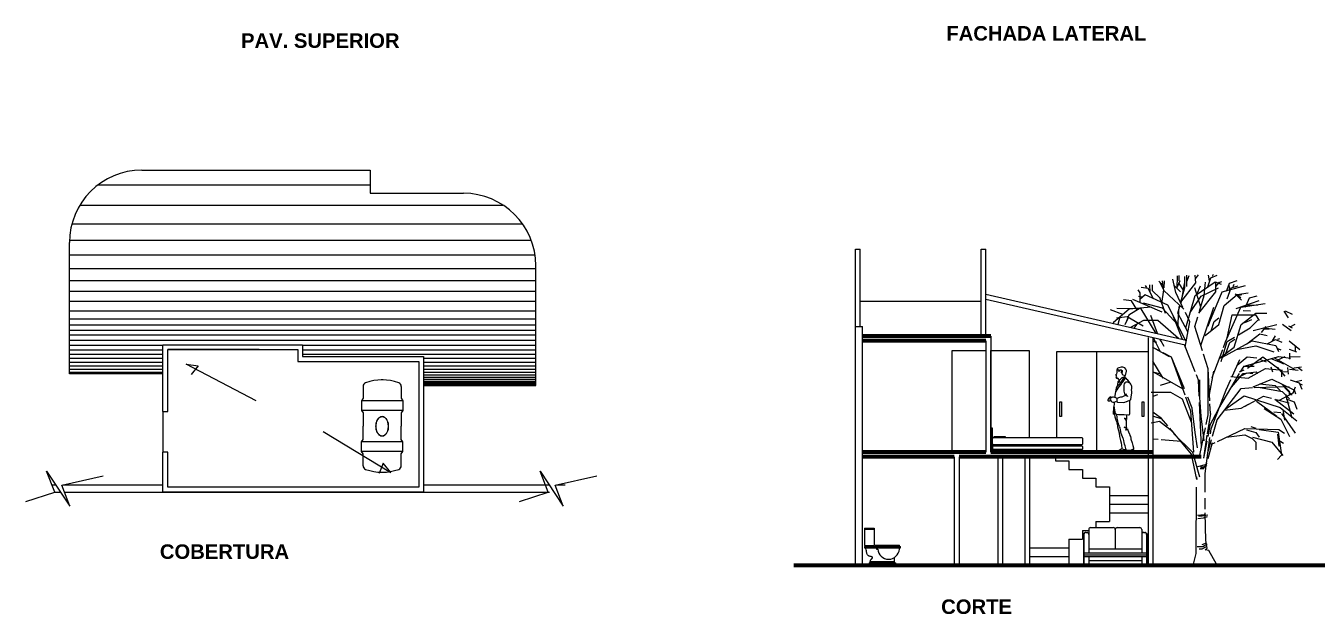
# Model space of a CAD drawing. Header units: millimetres. Extents: x -240.9 to -200.4, y 677.3 to 707.5.
# Drawn here: x -240.79 to -214.04, y 677.27 to 689.45 of the extents above; entities that cross this region are included whole.
import ezdxf

# ---------------------------------------------------------------- set-up
doc = ezdxf.new("R2010")
doc.units = ezdxf.units.MM
doc.header["$LTSCALE"] = 0.25
for name, color, linetype in [('cotas', 200, 'Continuous'), ('escalera', 42, 'Continuous'), ('muebles', 128, 'Continuous'), ('muebles sanitarios', 127, 'Continuous'), ('muro 1', 216, 'Continuous'), ('muro 2', 142, 'Continuous'), ('puertas', 134, 'Continuous'), ('techo', 22, 'Continuous'), ('terreno', 156, 'Continuous'), ('texto', 242, 'Continuous')]:
    doc.layers.add(name, color=color, linetype=linetype)
doc.layers.add('linea de tierra', color=7, linetype='Continuous', lineweight=80)
doc.styles.add('fachada', font='swissbo.ttf')

# ---------------------------------------------------------------- blocks, each defined once
blk = doc.blocks.new('ZTINACOP')
for p, q in [((-0.295, 0.82), (-0.05, 0.82)), ((-0.05, 0.82), (0, 0.85)), ((0, 0.85), (0, 0)), ((0, 0.85), (0.2, 0.85)), ((0.2, 0.85), (0.2, 0)), ((0.2, 0.85), (0.25, 0.82)), ((0.25, 0.82), (0.525, 0.82)), ((0.8, 0.82), (0.525, 0.82)), ((0.85, 0.85), (0.8, 0.82)), ((0.85, 0.85), (0.85, 0)), ((1.05, 0.85), (0.85, 0.85)), ((1.1, 0.82), (1.05, 0.85)), ((1.05, 0.85), (1.05, 0)), ((1.345, 0.82), (1.1, 0.82)), ((-0.43, 0.446), (-0.43, 0.404)), ((-0.295, 0.03), (-0.05, 0.03)), ((-0.05, 0.03), (0, 0)), ((0, 0), (0.2, 0)), ((0.2, 0), (0.25, 0.03)), ((0.25, 0.03), (0.525, 0.03)), ((0.8, 0.03), (0.525, 0.03)), ((0.85, 0), (0.8, 0.03)), ((1.05, 0), (0.85, 0)), ((1.1, 0.03), (1.05, 0)), ((1.345, 0.03), (1.1, 0.03))]:
    blk.add_line(p, q)
for points in [[(0.53, 0.559, 0.064521), (0.453, 0.549, 0.077404), (0.392, 0.522, 0.107171), (0.345, 0.476, 0.145262), (0.33, 0.424, 0.145262), (0.345, 0.373, 0.107171), (0.392, 0.326, 0.077404), (0.453, 0.3, 0.064521), (0.53, 0.29, 0.064521), (0.607, 0.3, 0.077404), (0.668, 0.326, 0.107171), (0.715, 0.373, 0.145262), (0.73, 0.424, 0.145262), (0.715, 0.476, 0.107171), (0.668, 0.522, 0.077404), (0.607, 0.549, 0.064521)], [(0.53, 0.557, 0.064521), (0.453, 0.547, 0.077404), (0.393, 0.521, 0.107171), (0.347, 0.475, 0.145262), (0.332, 0.424, 0.145262), (0.347, 0.374, 0.107171), (0.393, 0.328, 0.077404), (0.453, 0.302, 0.064521), (0.53, 0.292, 0.064521), (0.607, 0.302, 0.077404), (0.667, 0.328, 0.107171), (0.713, 0.374, 0.145262), (0.728, 0.424, 0.145262), (0.713, 0.475, 0.107171), (0.667, 0.521, 0.077404), (0.607, 0.547, 0.064521)], [(0.53, 0.555, 0.064521), (0.454, 0.545, 0.077404), (0.394, 0.519, 0.107171), (0.348, 0.474, 0.145262), (0.334, 0.424, 0.145262), (0.348, 0.375, 0.107171), (0.394, 0.33, 0.077404), (0.454, 0.304, 0.064521), (0.53, 0.294, 0.064521), (0.606, 0.304, 0.077404), (0.666, 0.33, 0.107171), (0.712, 0.375, 0.145262), (0.726, 0.424, 0.145262), (0.712, 0.474, 0.107171), (0.666, 0.519, 0.077404), (0.606, 0.545, 0.064521)]]:
    blk.add_lwpolyline(points, format="xyb", close=True)
for centre, radius, start, end in [((-0.295, 0.74), 0.08, 90, 160.2592), ((1.345, 0.74), 0.08, 19.7408, 90), ((0.582, 0.425), 1.013, 160.2592, 199.7408), ((0.468, 0.425), 1.013, 340.2592, 19.7408), ((-0.295, 0.11), 0.08, 199.7408, 270), ((1.345, 0.11), 0.08, 270, 340.2592)]:
    blk.add_arc(centre, radius, start, end)
blk = doc.blocks.new('H33')
at = {"linetype": 'Continuous'}
for p, q in [((-0.197, 1.587), (-0.176, 1.612)), ((-0.168, 1.721), (-0.179, 1.687)), ((-0.179, 1.687), (-0.17, 1.68)), ((-0.176, 1.612), (-0.169, 1.639)), ((-0.171, 1.643), (-0.17, 1.68)), ((-0.169, 1.639), (-0.171, 1.643)), ((-0.17, 1.68), (-0.15, 1.703)), ((-0.134, 1.737), (-0.168, 1.721)), ((-0.15, 1.703), (-0.144, 1.699)), ((-0.144, 1.699), (-0.136, 1.684)), ((-0.136, 1.684), (-0.14, 1.669)), ((-0.14, 1.669), (-0.128, 1.658)), ((-0.089, 1.748), (-0.134, 1.737)), ((-0.128, 1.658), (-0.113, 1.688)), ((-0.113, 1.688), (-0.099, 1.696)), ((-0.099, 1.696), (-0.084, 1.694)), ((-0.096, 1.676), (-0.092, 1.681)), ((-0.092, 1.681), (-0.086, 1.681)), ((-0.049, 1.745), (-0.089, 1.748)), ((-0.087, 1.643), (-0.088, 1.634)), ((-0.081, 1.655), (-0.087, 1.643)), ((-0.086, 1.681), (-0.083, 1.676)), ((-0.084, 1.694), (-0.068, 1.682)), ((-0.083, 1.676), (-0.08, 1.665)), ((-0.08, 1.665), (-0.081, 1.655)), ((-0.066, 1.658), (-0.07, 1.627)), ((-0.07, 1.627), (-0.067, 1.602)), ((-0.068, 1.682), (-0.066, 1.658)), ((-0.01, 1.733), (-0.049, 1.745)), ((0.012, 1.709), (-0.01, 1.733)), ((0.004, 1.575), (0.022, 1.663)), ((0.022, 1.68), (0.012, 1.709)), ((0.022, 1.663), (0.022, 1.68)), ((-0.196, 1.584), (-0.197, 1.587)), ((-0.185, 1.58), (-0.196, 1.584)), ((-0.189, 1.529), (-0.186, 1.532)), ((-0.175, 1.516), (-0.189, 1.529)), ((-0.187, 1.561), (-0.183, 1.563)), ((-0.184, 1.553), (-0.187, 1.561)), ((-0.187, 1.531), (-0.184, 1.553)), ((-0.186, 1.569), (-0.185, 1.58)), ((-0.183, 1.563), (-0.186, 1.569)), ((-0.186, 1.532), (-0.174, 1.537)), ((-0.18, 1.32), (-0.162, 1.357)), ((-0.156, 1.507), (-0.175, 1.516)), ((-0.174, 1.537), (-0.163, 1.542)), ((-0.162, 1.357), (-0.155, 1.396)), ((-0.15, 1.369), (-0.162, 1.357)), ((-0.14, 1.505), (-0.156, 1.507)), ((-0.132, 1.343), (-0.156, 1.311)), ((-0.155, 1.396), (-0.146, 1.428)), ((-0.117, 1.405), (-0.15, 1.369)), ((-0.141, 1.503), (-0.148, 1.523)), ((-0.147, 1.437), (-0.145, 1.449)), ((-0.146, 1.428), (-0.147, 1.437)), ((-0.134, 1.428), (-0.146, 1.427)), ((-0.145, 1.449), (-0.135, 1.462)), ((-0.136, 1.494), (-0.141, 1.503)), ((-0.126, 1.476), (-0.136, 1.494)), ((-0.135, 1.462), (-0.129, 1.469)), ((-0.127, 1.446), (-0.134, 1.428)), ((-0.103, 1.382), (-0.132, 1.343)), ((-0.129, 1.469), (-0.126, 1.476)), ((-0.129, 1.469), (-0.126, 1.461)), ((-0.126, 1.461), (-0.127, 1.446)), ((-0.126, 1.476), (-0.103, 1.497)), ((-0.105, 1.424), (-0.117, 1.405)), ((-0.086, 1.45), (-0.105, 1.424)), ((-0.103, 1.497), (-0.086, 1.514)), ((-0.077, 1.416), (-0.103, 1.382)), ((-0.086, 1.514), (-0.064, 1.531)), ((-0.068, 1.479), (-0.086, 1.45)), ((-0.065, 1.431), (-0.077, 1.416)), ((-0.051, 1.5), (-0.068, 1.479)), ((-0.067, 1.602), (-0.049, 1.589)), ((-0.026, 1.493), (-0.065, 1.431)), ((-0.064, 1.531), (-0.048, 1.538)), ((-0.027, 1.521), (-0.051, 1.5)), ((-0.049, 1.589), (-0.022, 1.58)), ((-0.048, 1.538), (-0.026, 1.545)), ((-0.031, 1.375), (-0.034, 1.35)), ((-0.034, 1.35), (-0.034, 1.318)), ((-0.025, 1.4), (-0.031, 1.375)), ((-0.012, 1.504), (-0.029, 1.502)), ((-0.029, 1.502), (-0.024, 1.499)), ((0, 1.537), (-0.027, 1.521)), ((-0.026, 1.545), (-0.007, 1.549)), ((-0.024, 1.499), (-0.026, 1.493)), ((-0.012, 1.421), (-0.025, 1.4)), ((-0.022, 1.58), (0.004, 1.575)), ((0.008, 1.507), (-0.012, 1.504)), ((-0.001, 1.432), (-0.012, 1.421)), ((-0.007, 1.549), (-0.005, 1.576)), ((-0.007, 1.549), (0, 1.537)), ((0.012, 1.438), (-0.001, 1.432)), ((0, 1.537), (0.021, 1.511)), ((0.021, 1.511), (0.008, 1.507)), ((0.034, 1.437), (0.012, 1.438)), ((0.023, 1.5), (0.016, 1.509)), ((0.052, 1.476), (0.023, 1.5)), ((0.054, 1.435), (0.034, 1.437)), ((0.079, 1.445), (0.052, 1.476)), ((0.073, 1.425), (0.054, 1.435)), ((0.097, 1.42), (0.079, 1.445)), ((0.117, 1.393), (0.097, 1.42)), ((0.13, 1.372), (0.117, 1.393)), ((0.135, 1.349), (0.13, 1.372)), ((0.137, 1.33), (0.135, 1.349)), ((-0.358, 1.081), (-0.366, 1.073)), ((-0.366, 1.073), (-0.351, 1.043)), ((-0.354, 1.081), (-0.358, 1.081)), ((-0.348, 1.097), (-0.355, 1.088)), ((-0.355, 1.088), (-0.354, 1.081)), ((-0.34, 1.097), (-0.348, 1.097)), ((-0.338, 1.113), (-0.341, 1.102)), ((-0.341, 1.102), (-0.34, 1.097)), ((-0.33, 1.118), (-0.338, 1.113)), ((-0.319, 1.117), (-0.33, 1.118)), ((-0.326, 1.101), (-0.319, 1.117)), ((-0.321, 1.097), (-0.326, 1.101)), ((-0.304, 1.108), (-0.321, 1.097)), ((-0.321, 1.097), (-0.32, 1.079)), ((-0.32, 1.079), (-0.305, 1.077)), ((-0.311, 1.134), (-0.319, 1.117)), ((-0.319, 1.117), (-0.292, 1.112)), ((-0.283, 1.116), (-0.311, 1.134)), ((-0.305, 1.077), (-0.306, 1.058)), ((-0.263, 1.124), (-0.304, 1.108)), ((-0.247, 1.126), (-0.263, 1.124)), ((-0.217, 1.121), (-0.247, 1.126)), ((-0.217, 1.121), (-0.197, 1.237)), ((-0.196, 1.112), (-0.217, 1.121)), ((-0.197, 1.237), (-0.193, 1.278)), ((-0.189, 1.252), (-0.197, 1.237)), ((-0.166, 1.102), (-0.196, 1.112)), ((-0.193, 1.278), (-0.18, 1.32)), ((-0.179, 1.279), (-0.189, 1.252)), ((-0.156, 1.311), (-0.179, 1.279)), ((-0.168, 1.09), (-0.166, 1.102)), ((-0.168, 1.075), (-0.168, 1.09)), ((-0.168, 1.055), (-0.168, 1.075)), ((-0.14, 1.115), (-0.166, 1.102)), ((-0.102, 1.124), (-0.14, 1.115)), ((-0.072, 1.129), (-0.102, 1.124)), ((-0.062, 1.137), (-0.072, 1.129)), ((-0.047, 1.139), (-0.062, 1.137)), ((-0.02, 1.153), (-0.047, 1.139)), ((-0.034, 1.318), (-0.033, 1.276)), ((-0.033, 1.276), (-0.032, 1.251)), ((-0.032, 1.251), (-0.026, 1.221)), ((-0.026, 1.221), (-0.02, 1.198)), ((-0.02, 1.198), (-0.011, 1.183)), ((-0.012, 1.157), (-0.02, 1.153)), ((0.008, 1.159), (-0.012, 1.157)), ((-0.011, 1.183), (0.003, 1.191)), ((0.009, 1.184), (-0.001, 1.176)), ((-0.001, 1.176), (0.001, 1.173)), ((0.001, 1.173), (0.019, 1.172)), ((0.003, 1.191), (0.021, 1.191)), ((0.024, 1.155), (0.008, 1.159)), ((0.021, 1.186), (0.009, 1.184)), ((0.019, 1.172), (0.033, 1.162)), ((0.021, 1.191), (0.021, 1.186)), ((0.044, 1.142), (0.024, 1.155)), ((0.033, 1.162), (0.045, 1.149)), ((0.045, 1.149), (0.044, 1.142)), ((0.092, 1.063), (0.11, 1.074)), ((0.11, 1.074), (0.114, 1.082)), ((0.113, 1.092), (0.117, 1.101)), ((0.114, 1.082), (0.113, 1.092)), ((0.117, 1.101), (0.12, 1.112)), ((0.12, 1.112), (0.123, 1.128)), ((0.123, 1.128), (0.129, 1.179)), ((0.129, 1.179), (0.133, 1.209)), ((0.13, 1.289), (0.132, 1.301)), ((0.13, 1.277), (0.13, 1.289)), ((0.132, 1.243), (0.13, 1.277)), ((0.132, 1.301), (0.137, 1.33)), ((0.133, 1.209), (0.132, 1.243)), ((-0.351, 1.043), (-0.349, 1.044)), ((-0.349, 1.044), (-0.345, 1.05)), ((-0.345, 1.05), (-0.341, 1.042)), ((-0.341, 1.042), (-0.336, 1.042)), ((-0.336, 1.042), (-0.331, 1.054)), ((-0.331, 1.054), (-0.306, 1.058)), ((-0.306, 1.058), (-0.294, 1.05)), ((-0.294, 1.05), (-0.296, 1.038)), ((-0.296, 1.038), (-0.26, 1.024)), ((-0.26, 1.024), (-0.239, 1.022)), ((-0.244, 0.774), (-0.236, 0.927)), ((-0.239, 1.022), (-0.228, 1.023)), ((-0.234, 0.983), (-0.237, 0.944)), ((-0.237, 0.944), (-0.234, 0.91)), ((-0.234, 0.91), (-0.237, 0.823)), ((-0.237, 0.823), (-0.232, 0.791)), ((-0.233, 1.022), (-0.234, 0.983)), ((-0.234, 0.91), (-0.227, 0.867)), ((-0.228, 1.023), (-0.194, 1.035)), ((-0.227, 0.867), (-0.219, 0.819)), ((-0.219, 0.819), (-0.213, 0.797)), ((-0.194, 1.035), (-0.166, 1.034)), ((-0.166, 1.034), (-0.168, 1.055)), ((-0.166, 1.034), (-0.161, 1.022)), ((-0.161, 1.022), (-0.037, 1.019)), ((-0.037, 1.019), (-0.011, 1.027)), ((-0.011, 1.027), (0.024, 1.04)), ((0.024, 1.04), (0.032, 1.041)), ((0.032, 1.041), (0.058, 1.052)), ((0.058, 1.052), (0.092, 1.063)), ((0.091, 0.932), (0.09, 1.062)), ((0.091, 0.808), (0.091, 0.932)), ((0.092, 0.795), (0.091, 0.808)), ((-0.227, 0.772), (-0.244, 0.774)), ((-0.232, 0.791), (-0.227, 0.772)), ((-0.227, 0.772), (-0.219, 0.72)), ((-0.219, 0.72), (-0.199, 0.659)), ((-0.213, 0.797), (-0.205, 0.788)), ((-0.205, 0.788), (-0.195, 0.781)), ((-0.199, 0.659), (-0.184, 0.626)), ((-0.195, 0.781), (-0.185, 0.778)), ((-0.185, 0.778), (-0.174, 0.777)), ((-0.184, 0.626), (-0.177, 0.597)), ((-0.178, 0.752), (-0.18, 0.778)), ((-0.166, 0.719), (-0.178, 0.752)), ((-0.177, 0.597), (-0.165, 0.548)), ((-0.174, 0.777), (-0.141, 0.772)), ((-0.166, 0.695), (-0.166, 0.719)), ((-0.164, 0.664), (-0.166, 0.695)), ((-0.165, 0.548), (-0.159, 0.512)), ((-0.158, 0.638), (-0.164, 0.664)), ((-0.152, 0.612), (-0.158, 0.638)), ((-0.143, 0.585), (-0.152, 0.612)), ((-0.136, 0.557), (-0.143, 0.585)), ((-0.141, 0.772), (-0.025, 0.767)), ((-0.123, 0.528), (-0.136, 0.557)), ((-0.025, 0.767), (0.067, 0.76)), ((-0.014, 0.693), (-0.015, 0.689)), ((-0.015, 0.689), (0.018, 0.643)), ((0.022, 0.662), (-0.014, 0.693)), ((0.015, 0.607), (0.014, 0.582)), ((0.014, 0.582), (0.015, 0.551)), ((0.018, 0.643), (0.015, 0.615)), ((0.015, 0.551), (0.02, 0.516)), ((0.021, 0.764), (0.023, 0.727)), ((0.024, 0.691), (0.022, 0.662)), ((0.023, 0.727), (0.024, 0.691)), ((0.067, 0.76), (0.082, 0.762)), ((0.082, 0.762), (0.089, 0.769)), ((0.089, 0.769), (0.094, 0.779)), ((0.094, 0.779), (0.092, 0.795)), ((-0.159, 0.512), (-0.139, 0.437)), ((-0.139, 0.437), (-0.129, 0.39)), ((-0.129, 0.39), (-0.119, 0.315)), ((-0.11, 0.489), (-0.121, 0.518)), ((-0.119, 0.315), (-0.098, 0.232)), ((-0.103, 0.457), (-0.11, 0.489)), ((-0.094, 0.413), (-0.103, 0.457)), ((-0.089, 0.376), (-0.094, 0.413)), ((-0.073, 0.339), (-0.089, 0.376)), ((-0.06, 0.304), (-0.073, 0.339)), ((-0.045, 0.275), (-0.06, 0.304)), ((-0.041, 0.261), (-0.045, 0.275)), ((0.026, 0.493), (-0.022, 0.509)), ((-0.022, 0.509), (-0.022, 0.504)), ((-0.022, 0.504), (0.027, 0.478)), ((0.027, 0.478), (0.003, 0.452)), ((0.003, 0.452), (0.008, 0.448)), ((0.008, 0.448), (0.042, 0.469)), ((0.02, 0.516), (0.027, 0.495)), ((0.027, 0.495), (0.026, 0.493)), ((0.042, 0.469), (0.053, 0.442)), ((0.053, 0.442), (0.066, 0.408)), ((0.066, 0.408), (0.08, 0.377)), ((0.084, 0.369), (0.096, 0.335)), ((0.096, 0.335), (0.104, 0.314)), ((0.104, 0.314), (0.111, 0.282)), ((0.111, 0.282), (0.117, 0.26)), ((-0.218, 0.013), (-0.223, -0.009)), ((-0.149, 0.009), (-0.218, 0.013)), ((-0.109, 0.039), (-0.149, 0.009)), ((-0.072, 0.057), (-0.109, 0.039)), ((-0.098, 0.232), (-0.084, 0.183)), ((-0.084, 0.183), (-0.07, 0.071)), ((-0.07, 0.071), (-0.072, 0.057)), ((-0.061, 0.05), (-0.072, 0.057)), ((-0.041, 0.042), (-0.061, 0.05)), ((-0.032, 0.229), (-0.041, 0.261)), ((-0.015, 0.036), (-0.041, 0.042)), ((-0.021, 0.191), (-0.032, 0.229)), ((-0.014, 0.154), (-0.021, 0.191)), ((0.015, 0.04), (-0.015, 0.036)), ((-0.004, 0.121), (-0.014, 0.154)), ((0.002, 0.095), (-0.004, 0.121)), ((0.012, 0.067), (0.002, 0.095)), ((0.015, 0.04), (0.012, 0.067)), ((0.016, 0.032), (0.015, 0.04)), ((0.031, 0.03), (0.016, 0.032)), ((0.058, 0.027), (0.031, 0.03)), ((0.083, 0.026), (0.058, 0.027)), ((0.058, 0.027), (0.067, -0.009)), ((0.067, -0.009), (0.07, 0.026)), ((0.118, 0.031), (0.083, 0.026)), ((0.117, 0.26), (0.143, 0.179)), ((0.147, 0.042), (0.118, 0.031)), ((0.143, 0.179), (0.155, 0.13)), ((0.164, 0.05), (0.147, 0.042)), ((0.155, 0.13), (0.167, 0.078)), ((0.164, 0.05), (0.172, 0.057)), ((0.187, 0.018), (0.164, 0.05)), ((0.167, 0.078), (0.172, 0.057)), ((0.197, 0.001), (0.187, 0.018)), ((0.197, -0.009), (0.197, 0.001))]:
    blk.add_line(p, q, dxfattribs=at)
blk = doc.blocks.new('CAMAA2')
for p, q in [((0.04, 0.11), (0.04, 0.07)), ((0.07, 0.15), (0.07, 0.13)), ((0.15, 0), (0.17, 0)), ((1.87, 0.15), (1.87, 0.13))]:
    blk.add_line(p, q)
for points in [[(0, 0.5), (0.03, 0.5), (0.03, 0), (0, 0)], [(1.73, 0.05), (1.73, 0), (1.75, 0), (1.75, 0.05)]]:
    blk.add_lwpolyline(points, close=True)
for points in [[(0.06, 0.15, -0.414214), (0.04, 0.17), (0.04, 0.28, -0.414214), (0.06, 0.3), (1.88, 0.3, -0.414214), (1.9, 0.28), (1.9, 0.17, -0.414214), (1.88, 0.15)], [(1.88, 0.05), (0.06, 0.05, -0.414214), (0.04, 0.07), (0.04, 0.11, -0.414214), (0.06, 0.13), (1.88, 0.13, -0.414214), (1.9, 0.11), (1.9, 0.07, -0.414214)]]:
    blk.add_lwpolyline(points, format="xyb", close=True)
for points in [[(0.07, 0.3), (0.07, 0.32), (0.3, 0.32), (0.3, 0.3)], [(0.15, 0.05), (0.15, 0), (0.17, 0), (0.17, 0.05)]]:
    blk.add_lwpolyline(points)
blk = doc.blocks.new('SALAA2')
for p, q in [((0.017, 0.676), (0.037, 0.676)), ((0.077, 0.736), (0.077, 0.256)), ((0.117, 0.776), (0.587, 0.776)), ((0.627, 0.736), (0.627, 0.336)), ((0.667, 0.776), (1.137, 0.776)), ((1.177, 0.736), (1.177, 0.256)), ((1.217, 0.676), (1.237, 0.676)), ((1.277, 0.636), (1.277, 0.036)), ((1.287, 0.631), (1.287, 0.036)), ((0.077, 0.336), (1.177, 0.336)), ((-0.023, 0.256), (1.277, 0.256)), ((-0.023, 0.216), (1.277, 0.216)), ((-0.023, 0.176), (1.277, 0.176)), ((0.077, 0.176), (0.077, 0.036)), ((0.077, 0.096), (0.109, 0.096)), ((0.077, 0.096), (1.177, 0.096)), ((1.148, 0.096), (1.177, 0.096)), ((0.017, -0.004), (0.037, -0.004)), ((1.217, -0.004), (1.237, -0.004))]:
    blk.add_line(p, q)
for points in [[(-0.033, 0.64, 0.016187), (-0.033, 0.636), (-0.033, 0.036, 0.066739), (-0.032, 0.023, 0.414214)], [(0.017, 0.676, 0.414214), (-0.023, 0.636), (-0.023, 0.036, 0.414214), (0.017, -0.004)], [(1.177, 0.176), (1.177, 0.036, 0.414214), (1.217, -0.004)]]:
    blk.add_lwpolyline(points, format="xyb")
for centre, radius, start, end in [((0.01, 0.631), 0.0442, 92.3002, 169.2138), ((0.037, 0.636), 0.04, 360, 90), ((0.117, 0.736), 0.04, 90, 180), ((0.587, 0.736), 0.04, 0.0006, 90), ((0.667, 0.736), 0.04, 90, 179.9994), ((1.137, 0.736), 0.04, 360, 90), ((1.217, 0.636), 0.04, 90, 180), ((1.237, 0.636), 0.04, 0, 90), ((1.25, 0.635), 0.0373, 354.2975, 82.1472), ((0.001, 0.035), 0.0347, 199.3316, 268.0792), ((0.037, 0.036), 0.04, 270, 360), ((1.237, 0.036), 0.04, 270, 0), ((1.255, 0.033), 0.0314, 271.6214, 3.9709), ((1.237, 0.036), 0.05, 358.4703, 0)]:
    blk.add_arc(centre, radius, start, end)
blk = doc.blocks.new('Wc01-a')
at = {"color": 0, "linetype": 'ByBlock'}
for p, q in [((0.025, 0.745), (0.025, 0.385)), ((0.025, 0.745), (0.225, 0.745)), ((0.025, 0.72), (0.225, 0.72)), ((0.225, 0.745), (0.225, 0.385)), ((0.025, 0.385), (0.225, 0.385)), ((0.025, 0.36), (0.775, 0.36)), ((0.025, 0.36), (0.025, 0.335)), ((0.025, 0.335), (0.775, 0.335)), ((0.25, 0.393), (0.75, 0.393)), ((0.25, 0.393), (0.25, 0.373)), ((0.25, 0.373), (0.75, 0.373)), ((0.275, 0.335), (0.275, 0.31)), ((0.275, 0.31), (0.305, 0.31)), ((0.75, 0.373), (0.75, 0.393)), ((0.75, 0.31), (0.75, 0.335)), ((0.775, 0.335), (0.775, 0.36)), ((0.125, 0.025), (0.675, 0.025)), ((0.125, 0.025), (0.125, 0)), ((0.125, 0), (0.675, 0)), ((0.147, 0.05), (0.65, 0.05)), ((0.65, 0.025), (0.65, 0.137)), ((0.675, 0), (0.675, 0.025))]:
    blk.add_line(p, q, dxfattribs=at)
blk.add_lwpolyline([(0.142, 0.025), (0.147, 0.053), (0.151, 0.067), (0.155, 0.078), (0.159, 0.086), (0.163, 0.093), (0.167, 0.099), (0.171, 0.103), (0.175, 0.106), (0.178, 0.109), (0.182, 0.112), (0.184, 0.114), (0.187, 0.116), (0.189, 0.118), (0.19, 0.12), (0.192, 0.122), (0.193, 0.124), (0.194, 0.127), (0.194, 0.129), (0.194, 0.132), (0.194, 0.135), (0.193, 0.138), (0.192, 0.14), (0.19, 0.143), (0.188, 0.145), (0.185, 0.147), (0.182, 0.149), (0.178, 0.151), (0.174, 0.152), (0.169, 0.153), (0.163, 0.155), (0.157, 0.156), (0.15, 0.158), (0.142, 0.159), (0.134, 0.161), (0.126, 0.164), (0.118, 0.167), (0.11, 0.172), (0.102, 0.177), (0.095, 0.184), (0.088, 0.193), (0.083, 0.204), (0.078, 0.217), (0.074, 0.232), (0.07, 0.249), (0.066, 0.27), (0.062, 0.294), (0.056, 0.321), (0.054, 0.335)], dxfattribs=at)
blk.add_arc((0.527, 0.323), 0.223, 183.451, 356.549, dxfattribs=at)

msp = doc.modelspace()

# ---------------------------------------------------------------- linework, layer by layer
at = {"color": 104}
for p, q in [((-216.899, 684.174), (-216.899, 684.281)), ((-216.736, 684.055), (-216.736, 684.291)), ((-216.729, 684.174), (-216.694, 684.281)), ((-216.551, 684.128), (-216.569, 684.286)), ((-216.561, 684.213), (-216.494, 684.296)), ((-216.269, 684.168), (-216.293, 684.286)), ((-216.243, 684.234), (-216.108, 684.286)), ((-216.195, 684.299), (-216.212, 684.259)), ((-217.541, 684.011), (-217.685, 684.033)), ((-217.605, 684.075), (-217.577, 684.032)), ((-217.498, 683.938), (-217.507, 684.088)), ((-217.451, 683.961), (-217.451, 684.086)), ((-217.229, 684.081), (-217.316, 684.162)), ((-217.216, 683.983), (-217.296, 684.142)), ((-217.214, 683.974), (-217.241, 684.171)), ((-217.21, 684.028), (-217.204, 684.174)), ((-216.965, 683.928), (-217.028, 684.202)), ((-216.873, 683.941), (-217.013, 684.086)), ((-216.942, 684.013), (-216.933, 684.274)), ((-216.941, 684.031), (-216.88, 684.18)), ((-216.811, 683.976), (-216.912, 684.138)), ((-216.862, 683.73), (-216.551, 684.128)), ((-216.857, 683.7), (-216.789, 684.113)), ((-216.853, 683.76), (-216.782, 684.032)), ((-216.782, 684.032), (-216.783, 684.258)), ((-216.452, 683.624), (-216.576, 684.023)), ((-216.563, 683.868), (-216.152, 684.149)), ((-216.535, 683.89), (-216.458, 684.064)), ((-216.444, 683.851), (-216.086, 684.026)), ((-216.377, 683.864), (-216.352, 684.143)), ((-216.305, 684.044), (-216.243, 684.234)), ((-216.152, 684.149), (-216.026, 684.102)), ((-216.136, 684.051), (-216.061, 684.143)), ((-216.136, 683.943), (-216.136, 684.142)), ((-216.098, 684.126), (-216.013, 684.156)), ((-216.008, 683.944), (-215.521, 684.075)), ((-215.916, 683.956), (-215.852, 684.123)), ((-215.901, 683.8), (-215.818, 684.024)), ((-215.851, 683.946), (-215.861, 684.096)), ((-215.852, 684.123), (-215.698, 684.177)), ((-215.818, 684.024), (-215.678, 684.066)), ((-215.763, 684.096), (-215.784, 684.05)), ((-217.886, 683.757), (-218.049, 683.777)), ((-217.778, 683.575), (-217.886, 683.757)), ((-217.248, 683.525), (-217.856, 683.784)), ((-217.709, 683.919), (-217.75, 683.982)), ((-217.65, 683.836), (-217.74, 683.847)), ((-217.604, 683.881), (-217.713, 683.785)), ((-217.706, 683.72), (-217.709, 683.919)), ((-217.131, 683.664), (-217.604, 683.881)), ((-217.428, 683.8), (-217.541, 684.011)), ((-217.295, 683.821), (-217.451, 683.961)), ((-217.181, 683.496), (-217.296, 683.824)), ((-217.254, 683.705), (-217.216, 683.983)), ((-216.804, 683.587), (-217.214, 683.974)), ((-216.82, 683.621), (-216.965, 683.928)), ((-216.762, 683.201), (-216.563, 683.868)), ((-216.669, 683.513), (-216.444, 683.851)), ((-216.49, 683.504), (-216.136, 683.943)), ((-216.478, 683.54), (-216.377, 683.864)), ((-216.261, 683.331), (-216.008, 683.944)), ((-215.969, 683.661), (-215.693, 683.889)), ((-215.736, 683.904), (-215.617, 683.824)), ((-215.719, 683.597), (-215.238, 683.761)), ((-215.698, 683.858), (-215.607, 683.774)), ((-215.693, 683.889), (-215.47, 683.919)), ((-215.685, 683.866), (-215.598, 683.889)), ((-215.523, 683.625), (-215.441, 683.82)), ((-215.441, 683.82), (-215.281, 683.862)), ((-218.064, 683.473), (-218.323, 683.569)), ((-217.936, 683.585), (-218.256, 683.307)), ((-217.686, 683.588), (-218.191, 683.6)), ((-217.708, 683.604), (-217.942, 683.458)), ((-217.478, 683.623), (-217.936, 683.585)), ((-217.372, 683.084), (-217.686, 683.588)), ((-217.24, 683.607), (-217.634, 683.712)), ((-216.929, 683.265), (-217.24, 683.607)), ((-216.767, 682.945), (-217.131, 683.664)), ((-216.928, 683.204), (-216.896, 683.637)), ((-216.922, 683.499), (-216.879, 683.665)), ((-216.717, 683.117), (-216.922, 683.499)), ((-216.68, 683.324), (-216.769, 683.513)), ((-216.45, 682.831), (-216.177, 683.625)), ((-216.075, 683.265), (-215.969, 683.661)), ((-215.936, 682.908), (-215.617, 683.625)), ((-215.617, 683.625), (-215.117, 683.705)), ((-215.61, 683.268), (-215.309, 683.504)), ((-215.573, 683.555), (-215.42, 683.551)), ((-215.507, 683.669), (-215.266, 683.676)), ((-215.309, 683.504), (-215.084, 683.504)), ((-214.731, 683.541), (-214.643, 683.402)), ((-214.703, 683.553), (-214.555, 683.483)), ((-218.256, 683.307), (-218.268, 683.289)), ((-217.974, 683.427), (-218.197, 683.396)), ((-218.128, 683.418), (-218.166, 683.266)), ((-217.96, 683.391), (-218.023, 683.262)), ((-217.942, 683.458), (-218, 683.304)), ((-217.644, 683.234), (-217.974, 683.427)), ((-217.638, 683.347), (-217.905, 683.206)), ((-217.775, 683.275), (-217.839, 683.191)), ((-217.337, 683.347), (-217.638, 683.347)), ((-217.347, 683.078), (-217.485, 683.456)), ((-216.914, 682.979), (-217.337, 683.347)), ((-216.832, 682.96), (-217.016, 683.426)), ((-216.772, 682.8), (-216.68, 683.324)), ((-216.576, 683.227), (-216.514, 683.425)), ((-216.415, 682.72), (-216.576, 683.227)), ((-216.359, 683.038), (-216.075, 683.265)), ((-216.294, 683.23), (-216.261, 683.331)), ((-216.233, 683.139), (-216.17, 683.332)), ((-216.17, 683.332), (-216.075, 683.402)), ((-215.9, 682.99), (-215.797, 683.467)), ((-215.797, 683.467), (-215.317, 683.467)), ((-215.76, 682.796), (-215.61, 683.268)), ((-215.537, 683.309), (-215.389, 683.371)), ((-215.424, 683.196), (-215.266, 683.356)), ((-215.368, 683.146), (-214.872, 683.27)), ((-215.317, 683.467), (-215.238, 683.347)), ((-215.194, 683.101), (-215.095, 683.225)), ((-214.755, 683.276), (-214.577, 683.14)), ((-214.633, 683.24), (-214.554, 683.2)), ((-214.595, 683.221), (-214.493, 683.276)), ((-217.29, 682.713), (-217.428, 682.994)), ((-217.271, 682.922), (-217.297, 682.964)), ((-215.901, 682.918), (-215.753, 683.005)), ((-215.847, 682.894), (-215.745, 682.965)), ((-215.667, 683.055), (-215.424, 683.196)), ((-215.496, 682.864), (-215.227, 683.071)), ((-215.227, 683.071), (-215.077, 683.04)), ((-215.149, 683.201), (-214.909, 683.169)), ((-215.14, 683.169), (-215.034, 683.18)), ((-215.078, 682.868), (-214.9, 682.958)), ((-214.965, 682.93), (-214.899, 683.03)), ((-214.9, 682.958), (-214.768, 682.899)), ((-214.82, 682.97), (-214.861, 682.955)), ((-217.358, 682.895), (-217.441, 682.938)), ((-217.377, 682.89), (-217.441, 682.931)), ((-217.43, 682.787), (-217.441, 682.808)), ((-217.29, 682.713), (-217.441, 682.791)), ((-217.095, 682.597), (-217.43, 682.787)), ((-217.211, 682.81), (-217.271, 682.922)), ((-217.056, 682.591), (-217.23, 682.681)), ((-216.566, 682.29), (-216.787, 682.847)), ((-216.752, 682.915), (-216.758, 682.926)), ((-216.215, 682.169), (-215.996, 682.752)), ((-216.067, 682.563), (-215.76, 682.796)), ((-216.025, 682.504), (-215.901, 682.918)), ((-215.998, 682.594), (-215.385, 682.926)), ((-215.982, 682.789), (-215.936, 682.908)), ((-215.931, 682.667), (-215.847, 682.894)), ((-215.712, 682.749), (-215.313, 682.829)), ((-215.385, 682.926), (-214.896, 682.834)), ((-215.313, 682.829), (-214.936, 682.7)), ((-214.896, 682.834), (-214.84, 682.711)), ((-214.874, 682.779), (-214.793, 682.741)), ((-214.619, 682.758), (-214.469, 682.699)), ((-214.618, 682.932), (-214.4, 682.747)), ((-214.613, 682.677), (-214.613, 682.551)), ((-214.498, 682.83), (-214.493, 682.709)), ((-217.23, 682.159), (-217.441, 682.507)), ((-216.79, 681.938), (-217.056, 682.591)), ((-216.775, 681.807), (-217.056, 682.591)), ((-216.296, 682.351), (-216.393, 682.654)), ((-215.801, 682.192), (-215.639, 682.546)), ((-215.694, 682.428), (-215.49, 682.601)), ((-215.554, 682.406), (-214.833, 682.607)), ((-215.49, 682.601), (-215.291, 682.58)), ((-215.482, 682.361), (-215.162, 682.597)), ((-215.233, 682.55), (-215.093, 682.495)), ((-215.162, 682.597), (-214.781, 682.307)), ((-214.976, 682.554), (-214.793, 682.482)), ((-214.94, 682.587), (-214.503, 682.335)), ((-214.866, 682.53), (-214.703, 682.602)), ((-214.833, 682.607), (-214.594, 682.568)), ((-214.793, 682.482), (-214.733, 682.451)), ((-214.617, 682.598), (-214.391, 682.602)), ((-217.28, 682.241), (-217.441, 682.281)), ((-217.416, 682.272), (-217.441, 682.268)), ((-216.818, 681.927), (-217.416, 682.272)), ((-216.496, 682.113), (-216.541, 682.225)), ((-216.264, 681.685), (-216.296, 682.351)), ((-216.296, 681.396), (-216.296, 682.351)), ((-216.075, 681.528), (-215.646, 682.252)), ((-215.828, 682.194), (-215.467, 682.155)), ((-215.813, 681.97), (-215.575, 682.254)), ((-215.667, 682.177), (-215.487, 682.268)), ((-215.647, 682.285), (-215.551, 682.332)), ((-215.624, 682.289), (-215.554, 682.406)), ((-215.575, 682.254), (-215.303, 682.29)), ((-215.554, 682.406), (-215.347, 682.406)), ((-215.487, 682.268), (-215.371, 682.252)), ((-215.467, 682.155), (-215.112, 682.359)), ((-215.303, 682.29), (-215.27, 682.254)), ((-215.112, 682.359), (-214.755, 682.325)), ((-214.997, 682.39), (-214.964, 682.29)), ((-214.866, 682.383), (-214.711, 682.197)), ((-214.79, 682.292), (-214.633, 682.289)), ((-214.781, 682.307), (-214.777, 682.183)), ((-214.656, 682.379), (-214.643, 682.237)), ((-214.612, 682.344), (-214.433, 682.324)), ((-214.519, 682.369), (-214.361, 682.389)), ((-214.433, 682.379), (-214.349, 682.314)), ((-217.073, 682.074), (-217.291, 682.003)), ((-216.482, 681.782), (-216.496, 682.113)), ((-216.237, 681.108), (-215.927, 681.912)), ((-216.113, 681.294), (-215.616, 681.942)), ((-215.927, 681.912), (-215.829, 682.128)), ((-215.616, 681.942), (-215.379, 681.961)), ((-215.364, 681.979), (-214.981, 682.137)), ((-215.346, 681.964), (-214.618, 681.981)), ((-215.257, 681.971), (-214.763, 681.884)), ((-215.224, 682.038), (-214.906, 682.004)), ((-214.981, 682.137), (-214.525, 681.913)), ((-214.906, 682.004), (-214.802, 681.894)), ((-214.779, 682.038), (-214.605, 681.872)), ((-214.763, 681.884), (-214.613, 681.726)), ((-214.713, 681.966), (-214.554, 681.807)), ((-214.625, 681.878), (-214.613, 681.796)), ((-214.6, 682.122), (-214.409, 682.061)), ((-214.493, 681.97), (-214.54, 681.843)), ((-214.516, 681.915), (-214.485, 681.83)), ((-214.475, 682.086), (-214.358, 682.112)), ((-214.409, 682.061), (-214.356, 681.928)), ((-214.344, 682.014), (-214.384, 682.031)), ((-217.068, 681.863), (-217.476, 681.863)), ((-217.345, 681.811), (-217.441, 681.775)), ((-216.83, 681.721), (-217.068, 681.863)), ((-216.638, 681.225), (-216.83, 681.721)), ((-216.657, 681.476), (-216.758, 681.76)), ((-216.626, 681.537), (-216.719, 681.766)), ((-216.435, 680.723), (-216.476, 681.654)), ((-216.252, 681.426), (-216.261, 681.623)), ((-215.951, 681.505), (-215.554, 681.788)), ((-215.61, 681.537), (-215.46, 681.616)), ((-215.554, 681.788), (-214.804, 681.549)), ((-215.531, 681.574), (-215.151, 681.783)), ((-215.294, 681.681), (-214.874, 681.373)), ((-215.151, 681.783), (-214.984, 681.741)), ((-214.919, 681.725), (-214.519, 681.418)), ((-214.889, 681.717), (-214.617, 681.647)), ((-214.818, 681.699), (-214.519, 681.861)), ((-214.698, 681.824), (-214.562, 681.337)), ((-214.684, 681.731), (-214.517, 681.669)), ((-214.517, 681.669), (-214.461, 681.515)), ((-217.261, 681.325), (-217.441, 681.455)), ((-217.249, 681.311), (-217.441, 681.369)), ((-216.594, 680.624), (-216.657, 681.476)), ((-216.569, 681.033), (-216.626, 681.537)), ((-216.337, 681.197), (-216.296, 681.396)), ((-216.252, 681.426), (-216.317, 681.003)), ((-216.262, 681.174), (-216.075, 681.528)), ((-215.959, 681.495), (-215.61, 681.537)), ((-215.135, 681.53), (-214.795, 681.308)), ((-214.934, 681.461), (-214.793, 681.443)), ((-214.804, 681.549), (-214.462, 681.271)), ((-214.777, 681.427), (-214.493, 681.019)), ((-214.749, 681.509), (-214.717, 681.286)), ((-217.305, 681.259), (-217.476, 681.224)), ((-217.03, 681.049), (-217.305, 681.259)), ((-217.132, 681.172), (-217.261, 681.325)), ((-216.64, 680.584), (-217.093, 681.124)), ((-216.468, 680.563), (-216.352, 681.126)), ((-216.262, 681.174), (-216.307, 680.95)), ((-216.251, 681.002), (-216.237, 681.108)), ((-216.209, 680.953), (-216.113, 681.294)), ((-216.103, 680.848), (-215.536, 681.118)), ((-215.536, 681.118), (-214.833, 681.095)), ((-215.504, 681.09), (-215.312, 681.029)), ((-215.414, 681.153), (-215.312, 681.12)), ((-215.242, 681.092), (-214.849, 681.036)), ((-214.833, 681.095), (-214.713, 681.015)), ((-214.795, 681.308), (-214.615, 680.952)), ((-217.332, 680.884), (-217.441, 680.893)), ((-216.859, 680.846), (-217.269, 680.88)), ((-216.519, 680.714), (-216.569, 681.033)), ((-216.322, 680.977), (-216.397, 680.498)), ((-216.327, 680.852), (-216.397, 680.498)), ((-216.361, 680.182), (-216.27, 680.864)), ((-216.303, 680.619), (-216.227, 680.887)), ((-216.268, 680.875), (-216.262, 680.926)), ((-216.226, 680.791), (-216.153, 680.825)), ((-215.923, 680.935), (-215.535, 680.987)), ((-215.535, 680.987), (-215.385, 680.907)), ((-215.385, 680.907), (-215.309, 680.829)), ((-215.377, 680.935), (-214.98, 680.832)), ((-215.312, 681.029), (-215.24, 680.935)), ((-215.309, 680.829), (-215.309, 680.671)), ((-214.98, 680.832), (-214.749, 680.558)), ((-214.861, 680.997), (-214.832, 680.75)), ((-214.849, 681.036), (-214.781, 680.562)), ((-214.847, 680.878), (-214.733, 680.814)), ((-216.533, 680.059), (-216.64, 680.584)), ((-216.283, 680.763), (-216.266, 680.772)), ((-214.781, 680.562), (-214.864, 680.47)), ((-216.46, 680.289), (-216.384, 680.289)), ((-216.458, 680.325), (-216.383, 680.33)), ((-216.383, 680.33), (-216.327, 680.362)), ((-216.536, 680.114), (-216.533, 680.059)), ((-216.361, 679.799), (-216.361, 680.182)), ((-216.547, 678.528), (-216.536, 679.898)), ((-216.361, 679.445), (-216.361, 679.671)), ((-216.494, 679.306), (-216.42, 679.306)), ((-216.42, 679.306), (-216.301, 679.329)), ((-216.345, 678.8), (-216.361, 679.369)), ((-216.316, 678.638), (-216.345, 678.8)), ((-216.609, 678.281), (-216.547, 678.528)), ((-216.361, 678.603), (-216.316, 678.638)), ((-216.286, 678.588), (-216.361, 678.603)), ((-216.125, 678.306), (-216.286, 678.588))]:
    msp.add_line(p, q, dxfattribs=at)
at = {"color": 3}
for p, q in [((-216.268, 681.82), (-216.182, 682.301)), ((-216.469, 681.759), (-216.469, 682.12)), ((-216.44, 681.368), (-216.469, 681.759)), ((-216.383, 680.858), (-216.44, 681.368)), ((-216.613, 680.617), (-217.015, 681.008)), ((-216.297, 680.497), (-216.21, 680.828)), ((-216.469, 680.106), (-216.613, 680.617)), ((-216.508, 680.33), (-216.353, 680.367)), ((-216.448, 680.298), (-216.343, 680.309)), ((-216.353, 680.367), (-216.317, 680.404)), ((-216.521, 679.321), (-216.383, 679.337)), ((-216.512, 679.252), (-216.392, 679.268)), ((-216.392, 679.268), (-216.31, 679.291)), ((-216.525, 678.676), (-216.406, 678.676)), ((-216.42, 678.713), (-216.331, 678.751)), ((-216.42, 678.626), (-216.331, 678.676)), ((-216.406, 678.676), (-216.316, 678.725)), ((-216.48, 678.626), (-216.42, 678.626))]:
    msp.add_line(p, q, dxfattribs=at)
at = {"layer": 'cotas', "ltscale": 0.25}
for points in [[(-236.018, 681.685), (-237.471, 682.448), (-237.217, 682.411), (-237.362, 682.23)], [(-234.63, 681.051), (-233.226, 680.201), (-233.389, 680.4), (-233.469, 680.182)], [(-240.79, 679.607), (-240.191, 679.799), (-240.359, 680.229), (-239.88, 679.511), (-240.047, 679.942), (-239.185, 680.133)], [(-230.565, 679.607), (-229.967, 679.799), (-230.134, 680.229), (-229.656, 679.511), (-229.823, 679.942), (-228.961, 680.133)]]:
    msp.add_lwpolyline(points, dxfattribs=at)
at = {"layer": 'escalera', "ltscale": 0.25}
for p, q in [((-219.462, 680.527), (-219.462, 680.447)), ((-219.462, 680.447), (-219.182, 680.447)), ((-219.182, 680.447), (-219.182, 680.267)), ((-219.182, 680.267), (-218.902, 680.267)), ((-218.902, 680.267), (-218.902, 680.087)), ((-218.902, 680.087), (-218.622, 680.087)), ((-218.622, 680.087), (-218.622, 679.907)), ((-218.622, 679.907), (-218.342, 679.907)), ((-218.342, 679.907), (-218.342, 679.187)), ((-218.342, 679.727), (-217.541, 679.727)), ((-218.342, 679.547), (-217.541, 679.547)), ((-218.342, 679.367), (-217.541, 679.367)), ((-218.902, 679.007), (-218.902, 678.827)), ((-218.902, 679.007), (-218.772, 679.007)), ((-218.622, 679.187), (-218.622, 679.064)), ((-218.622, 679.187), (-218.342, 679.187)), ((-219.182, 678.827), (-219.182, 678.287)), ((-219.182, 678.827), (-218.902, 678.827)), ((-219.996, 678.647), (-219.182, 678.647)), ((-219.996, 678.467), (-219.182, 678.467))]:
    msp.add_line(p, q, dxfattribs=at)
at = {"layer": 'linea de tierra', "ltscale": 0.25}
for p, q in [((-220.802, 683.027), (-223.456, 683.027)), ((-220.902, 682.927), (-223.456, 682.927)), ((-220.902, 680.627), (-223.456, 680.627)), ((-217.441, 680.627), (-220.802, 680.627)), ((-221.556, 680.527), (-223.456, 680.527)), ((-216.439, 680.527), (-221.456, 680.527)), ((-224.882, 678.287), (-213.417, 678.287))]:
    msp.add_line(p, q, dxfattribs=at)
at = {"layer": 'muebles', "ltscale": 0.25}
for p, q in [((-219.435, 680.927), (-219.435, 682.707)), ((-219.435, 682.707), (-217.541, 682.707)), ((-218.603, 680.627), (-218.603, 682.707)), ((-217.541, 682.707), (-217.541, 680.627)), ((-217.541, 680.627), (-219.435, 680.627))]:
    msp.add_line(p, q, dxfattribs=at)
for points in [[(-219.37, 681.664), (-219.337, 681.664), (-219.337, 681.363), (-219.37, 681.363)], [(-217.665, 681.664), (-217.633, 681.664), (-217.633, 681.363), (-217.665, 681.363)]]:
    msp.add_lwpolyline(points, close=True, dxfattribs=at)
at = {"layer": 'muro 1', "ltscale": 0.25}
for p, q in [((-223.606, 678.287), (-223.606, 683.226)), ((-223.606, 683.226), (-223.456, 683.226)), ((-223.456, 678.287), (-223.456, 683.226))]:
    msp.add_line(p, q, dxfattribs=at)
at = {"layer": 'muro 1'}
for p, q in [((-240.246, 679.948), (-240.171, 679.948)), ((-240.193, 679.798), (-240.071, 679.798)), ((-240.021, 679.948), (-237.951, 679.948)), ((-239.991, 679.798), (-229.943, 679.798)), ((-232.551, 679.948), (-229.947, 679.948)), ((-229.797, 679.948), (-229.615, 679.948))]:
    msp.add_line(p, q, dxfattribs=at)
at = {"layer": 'muro 2', "ltscale": 0.25}
for p, q in [((-223.606, 684.827), (-223.506, 684.827)), ((-223.606, 683.226), (-223.606, 684.827)), ((-223.506, 683.226), (-223.506, 684.827)), ((-221.002, 683.027), (-221.002, 684.827)), ((-221.002, 684.827), (-220.902, 684.827)), ((-220.902, 683.027), (-220.902, 684.827)), ((-223.506, 683.751), (-221.002, 683.751)), ((-220.802, 683.027), (-220.802, 680.627)), ((-217.541, 682.997), (-217.541, 678.287)), ((-217.441, 682.997), (-217.441, 678.287)), ((-220.902, 682.927), (-220.902, 680.627)), ((-221.556, 680.527), (-221.556, 678.287)), ((-221.456, 680.527), (-221.456, 678.287)), ((-220.656, 680.527), (-220.656, 678.287)), ((-220.556, 680.527), (-220.556, 678.287)), ((-220.096, 680.527), (-220.096, 678.287)), ((-219.996, 680.527), (-219.996, 678.287))]:
    msp.add_line(p, q, dxfattribs=at)
at = {"layer": 'muro 2', "ltscale": 0.5}
for p, q in [((-235.956, 682.748), (-237.851, 682.748)), ((-232.651, 682.502), (-232.651, 681.948)), ((-232.551, 682.502), (-232.551, 681.948))]:
    msp.add_line(p, q, dxfattribs=at)
at = {"layer": 'puertas', "ltscale": 0.25}
for points in [[(-221.602, 680.627), (-221.602, 682.727), (-220.902, 682.727), (-220.902, 680.627)], [(-220.802, 680.627), (-220.802, 682.727), (-220.002, 682.727), (-220.002, 680.927), (-220.002, 680.927)]]:
    msp.add_lwpolyline(points, dxfattribs=at)
at = {"layer": 'techo', "ltscale": 0.25}
for p, q in [((-239.29, 686.159), (-233.656, 686.159)), ((-239.669, 685.739), (-230.905, 685.739)), ((-239.835, 685.349), (-230.501, 685.349)), ((-239.886, 685.009), (-230.321, 685.009)), ((-239.886, 684.709), (-230.243, 684.709)), ((-239.886, 684.429), (-230.225, 684.429)), ((-239.886, 684.179), (-230.225, 684.179)), ((-239.886, 683.959), (-230.225, 683.959)), ((-239.886, 683.752), (-230.225, 683.752)), ((-220.902, 683.893), (-216.754, 682.942)), ((-220.902, 683.791), (-216.776, 682.845)), ((-239.886, 683.552), (-230.225, 683.552)), ((-239.886, 683.382), (-230.225, 683.382)), ((-239.886, 683.262), (-230.225, 683.262)), ((-239.886, 683.153), (-230.225, 683.153)), ((-230.225, 683.047), (-239.886, 683.047)), ((-230.225, 682.938), (-239.886, 682.938)), ((-237.951, 682.833), (-239.886, 682.833)), ((-237.951, 682.737), (-239.886, 682.737)), ((-230.225, 682.833), (-235.056, 682.833)), ((-230.225, 682.737), (-235.056, 682.737)), ((-216.754, 682.942), (-216.776, 682.845)), ((-237.951, 682.647), (-239.886, 682.647)), ((-237.951, 682.562), (-239.886, 682.562)), ((-237.951, 682.482), (-239.886, 682.482)), ((-230.225, 682.647), (-235.056, 682.647)), ((-230.225, 682.562), (-232.551, 682.562)), ((-230.225, 682.482), (-232.551, 682.482)), ((-237.951, 682.407), (-239.886, 682.407)), ((-237.951, 682.337), (-239.886, 682.337)), ((-237.951, 682.277), (-239.886, 682.277)), ((-230.225, 682.407), (-232.551, 682.407)), ((-230.225, 682.337), (-232.551, 682.337)), ((-230.225, 682.277), (-232.551, 682.277)), ((-230.225, 682.222), (-232.551, 682.222)), ((-230.225, 682.172), (-232.551, 682.172)), ((-230.225, 682.127), (-232.551, 682.127)), ((-230.225, 682.087), (-232.551, 682.087)), ((-230.225, 682.057), (-232.551, 682.057)), ((-230.225, 682.032), (-232.551, 682.032)), ((-230.225, 682.012), (-232.551, 682.012)), ((-232.551, 682.002), (-230.225, 682.002)), ((-237.951, 681.466), (-237.851, 681.466)), ((-237.951, 681.466), (-237.951, 680.623)), ((-237.851, 680.623), (-237.951, 680.623))]:
    msp.add_line(p, q, dxfattribs=at)
for points in [[(-238.386, 686.462), (-233.656, 686.462), (-233.656, 685.983), (-231.725, 685.983)], [(-237.951, 682.248), (-239.886, 682.248), (-239.886, 684.962)], [(-232.551, 682.002), (-230.225, 682.002), (-230.225, 684.483)], [(-237.951, 681.466), (-237.951, 682.848), (-235.056, 682.848), (-235.056, 682.602), (-232.551, 682.602), (-232.551, 679.798), (-237.951, 679.798), (-237.951, 680.623)], [(-237.851, 681.466), (-237.851, 682.748), (-235.156, 682.748), (-235.156, 682.502), (-232.651, 682.502), (-232.651, 679.898), (-237.851, 679.898), (-237.851, 679.948), (-237.851, 680.623)]]:
    msp.add_lwpolyline(points, dxfattribs=at)
at = {"layer": 'techo', "ltscale": 0.5}
for centre, start, end in [((-238.386, 684.962), 90, 180), ((-231.725, 684.483), 0, 90)]:
    msp.add_arc(centre, 1.5, start, end, dxfattribs=at)

# ---------------------------------------------------------------- block references
at = {"layer": 'muebles', "ltscale": 0.25, "rotation": 270}
msp.add_blockref('ZTINACOP', (-233.833, 681.69), dxfattribs=at)
at = {"layer": 'muebles', "ltscale": 0.25}
for name, p in [('CAMAA2', (-220.802, 680.627)), ('SALAA2', (-218.849, 678.287))]:
    msp.add_blockref(name, p, dxfattribs=at)
at = {"layer": 'muebles sanitarios', "ltscale": 0.25}
msp.add_blockref('Wc01-a', (-223.444, 678.31), dxfattribs=at)
at = {"layer": 'terreno', "ltscale": 0.25}
msp.add_blockref('H33', (-218.013, 680.636), dxfattribs=at)

# ---------------------------------------------------------------- texts
at = {"layer": 'texto', "color": 0, "ltscale": 0.25, "style": 'fachada'}
for s, p in [('FACHADA LATERAL', (-221.721, 689.143)), ('PAV. SUPERIOR', (-236.331, 688.992)), ('COBERTURA', (-238.013, 678.417)), ('CORTE', (-221.828, 677.277))]:
    msp.add_text(s, height=0.3, dxfattribs=at).set_placement(p)

doc.saveas('drawing.dxf')
